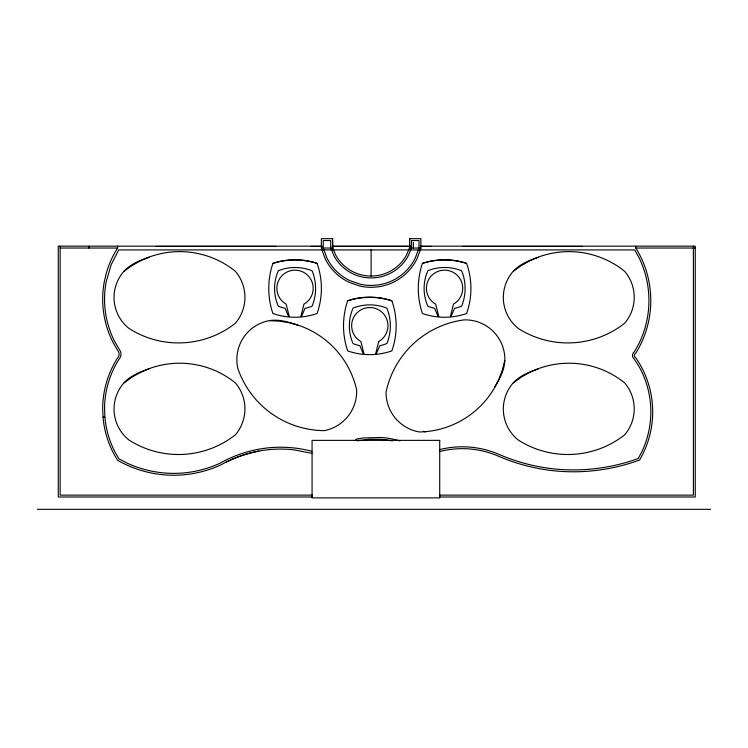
<?xml version="1.0" encoding="UTF-8"?>
<svg xmlns="http://www.w3.org/2000/svg" width="748" height="748" viewBox="0 0 748 748"><rect width="100%" height="100%" fill="white"/><g stroke="black" fill="none" stroke-linecap="round" stroke-linejoin="round"><path stroke-width="1.12" d="M420.872 248.037L409.493 248.037L409.652 238.687L420.872 238.687L420.872 248.373L416.888 259.079A51.247 51.247 0 0 1 359.882 286.054L349.194 282.37A51.247 51.247 0 0 1 325.333 259.079L321.36 248.373L321.36 238.687L332.57 238.687L332.729 248.037L321.36 248.037M300.874 316.572L303.931 304.137A18.158 18.158 0 0 0 308.989 276.685A18.158 18.158 0 0 0 281.08 276.685A18.158 18.158 0 0 0 286.138 304.137L289.242 316.469L288.588 316.498L285.11 308.307A47.517 47.517 0 0 1 278.312 306.213A44.02 44.02 0 0 1 278.312 270.711A45.609 45.609 0 0 1 312.112 270.776A46.787 46.787 0 0 1 312.112 306.138A38.859 38.859 0 0 1 305.016 308.344L301.519 316.469L300.93 316.535M450.399 316.572L453.456 304.137A18.158 18.158 0 0 0 458.515 276.685A18.158 18.158 0 0 0 430.605 276.685A18.158 18.158 0 0 0 435.663 304.137L438.767 316.469L438.057 316.469L434.635 308.307A47.517 47.517 0 0 1 427.837 306.213A44.02 44.02 0 0 1 427.837 270.711A45.609 45.609 0 0 1 461.638 270.776A46.787 46.787 0 0 1 461.638 306.138A38.859 38.859 0 0 1 454.55 308.344L451.044 316.469L450.455 316.535M504.76 360.508L502.273 370.223L498.701 379.591L494.101 388.493A88.591 88.591 0 0 1 419.413 431.979A40.027 40.027 0 0 1 386.052 392.139A92.032 92.032 0 0 1 464.069 319.892A39.532 39.532 0 0 1 504.676 355.702C506.013 367.156 500.403 377.777 494.718 387.296M355.057 440.572L356.553 439.048L363.182 437.954L381.686 437.505A88.713 88.713 0 0 1 399.881 440.899M124.037 271.3L132.181 265.456L140.933 260.566L150.18 256.695A88.591 88.591 0 0 1 235.358 271.3A40.027 40.027 0 0 1 235.358 323.267A92.032 92.032 0 0 1 129.152 328.568A39.532 39.532 0 0 1 121.017 275.049C127.338 265.4 138.464 260.865 148.936 257.219M124.037 382.883L132.181 377.039L140.933 372.149L150.18 368.278A88.591 88.591 0 0 1 235.358 382.883A40.027 40.027 0 0 1 235.358 434.85A92.032 92.032 0 0 1 129.152 440.151A39.532 39.532 0 0 1 121.017 386.632C127.338 376.992 138.464 372.448 148.936 368.801M513.324 271.3L521.468 265.456L530.22 260.566L539.467 256.695A88.591 88.591 0 0 1 624.645 271.3A40.027 40.027 0 0 1 624.645 323.267A92.032 92.032 0 0 1 518.448 328.568A39.532 39.532 0 0 1 510.314 275.049C516.634 265.4 527.761 260.865 538.223 257.219M513.324 382.883L521.468 377.039L530.22 372.149L539.467 368.278A88.591 88.591 0 0 1 624.645 382.883A40.027 40.027 0 0 1 624.645 434.85A92.032 92.032 0 0 1 518.448 440.151A39.532 39.532 0 0 1 510.314 386.632C516.634 376.992 527.761 372.448 538.223 368.801M225.429 462.535C237.069 456.57 249.645 452.475 262.567 450.455A120.054 120.054 0 0 1 293.852 449.819L312.533 453.475M258.873 451.147C245.606 453.456 232.815 458.197 221.09 464.779A112.611 112.611 0 0 1 117.623 460.291A95.118 95.118 0 0 1 103.102 418.085L102.672 409.091A95.118 95.118 0 0 1 117.623 357.899A5.423 5.423 0 0 0 117.623 350.419L113.144 342.612A95.118 95.118 0 0 1 104.374 281.313L106.487 272.562A95.118 95.118 0 0 1 117.623 248.037L117.623 246.167M357.46 440.796L369.447 439.244L381.536 439.366A86.843 86.843 0 0 1 392.504 440.955M322.098 246.167L58.269 246.167L58.269 496.999L312.599 496.999M332.364 246.167L410.774 246.167M420.872 246.167L695.247 246.167L695.247 496.999L439.759 496.999M156.173 246.438L276.162 246.438M311.121 246.438L322.005 246.438M332.224 246.438L410.839 246.438M420.395 246.438L431.1 246.438M462.554 246.438L582.542 246.438M60.139 248.037L117.623 248.037M635.837 246.167L635.837 248.037L695.247 248.037M312.496 495.129L60.139 495.129L60.139 246.167M439.852 495.129L693.387 495.129L693.387 246.167M37.4 509.313L710.6 509.313M269.551 320.677L279.565 321.163L289.457 322.79L299.106 325.511A88.591 88.591 0 0 1 356.674 389.97A40.027 40.027 0 0 1 324.323 430.642A92.032 92.032 0 0 1 237.911 368.68A39.532 39.532 0 0 1 264.857 321.724C275.806 318.115 287.344 321.49 297.807 325.146M103.046 417.057L104.935 417.347M423.321 431.297L425.519 431.895M311.879 451.353L309.737 450.745A121.924 121.924 0 0 0 262.286 448.613C247.579 450.922 233.264 455.719 220.295 463.087A110.741 110.741 0 0 1 127.095 463.087L118.969 458.879L114.809 451.624A93.248 93.248 0 0 1 104.963 417.908L104.542 409.091M413.392 242.427L413.392 248.411M409.652 238.687L409.652 247.653L406.37 255.358A40.373 40.373 0 0 1 335.852 255.358L332.57 247.653L332.57 238.687M409.493 246.167L409.493 248.037M371.111 249.907L371.111 276.059M332.729 246.167L332.729 248.037M88.881 246.167L88.881 248.037M104.552 409.091A93.163 93.163 0 0 1 119.166 358.975L119.577 358.479A7.293 7.293 0 0 0 119.577 349.84L114.809 341.761A93.248 93.248 0 0 1 106.216 281.669L111.162 264.736L118.708 249.907L634.734 249.907L638.652 256.919A97.904 97.904 0 0 1 638.652 344.22L634.295 351.859A4.544 4.544 0 0 0 634.295 359.143L638.97 366.436A92.948 92.948 0 0 1 642.055 451.296L638.25 458.505C612.266 467.986 584.225 471.605 556.68 469.155A187.926 187.926 0 0 1 498.991 454.401A92.322 92.322 0 0 0 439.422 449.679M272.898 263.389A78.007 78.007 0 0 0 272.898 313.515A67.142 67.142 0 0 0 317.077 313.515A74.968 74.968 0 0 0 317.077 263.389A73.837 73.837 0 0 0 272.898 263.389A68.685 68.685 0 0 1 317.077 263.389M439.889 451.483A90.499 90.499 0 0 1 498.308 456.14A189.674 189.674 0 0 0 568.555 471.736C592.687 472.334 616.885 468.351 639.549 460.048A94.818 94.818 0 0 0 635.837 357.899A2.665 2.665 0 0 1 635.837 353.112A99.774 99.774 0 0 0 635.837 248.037M422.424 263.389A78.007 78.007 0 0 0 422.424 313.515A67.142 67.142 0 0 0 466.602 313.515A74.968 74.968 0 0 0 466.602 263.389A73.837 73.837 0 0 0 422.424 263.389A68.685 68.685 0 0 1 466.602 263.389M347.661 300.771A78.007 78.007 0 0 0 347.661 350.906A67.142 67.142 0 0 0 391.84 350.906A74.968 74.968 0 0 0 391.84 300.771A73.837 73.837 0 0 0 347.661 300.771A68.685 68.685 0 0 1 391.84 300.771M378.694 341.518L375.636 353.954L376.253 353.916L379.778 345.735A38.859 38.859 0 0 0 386.875 343.519A46.787 46.787 0 0 0 386.875 308.157A45.609 45.609 0 0 0 353.075 308.092A44.02 44.02 0 0 0 353.075 343.594A47.517 47.517 0 0 0 359.872 345.688L363.294 353.851L364.005 353.851L360.901 341.518A18.158 18.158 0 0 1 355.842 314.067A18.158 18.158 0 0 1 383.752 314.067A18.158 18.158 0 0 1 378.694 341.518M419.002 248.037L415.215 258.238A49.368 49.368 0 0 1 360.293 284.212L349.999 280.678A49.368 49.368 0 0 1 327.016 258.238L323.23 248.037L323.23 240.557L330.7 240.557L330.7 248.037L334.216 256.274A42.253 42.253 0 0 0 408.015 256.274L411.522 248.037L411.522 240.557L419.002 240.557L419.002 248.037M439.712 440.366L312.066 440.366L312.066 497.878L439.712 497.878L439.712 440.366"/></g></svg>
